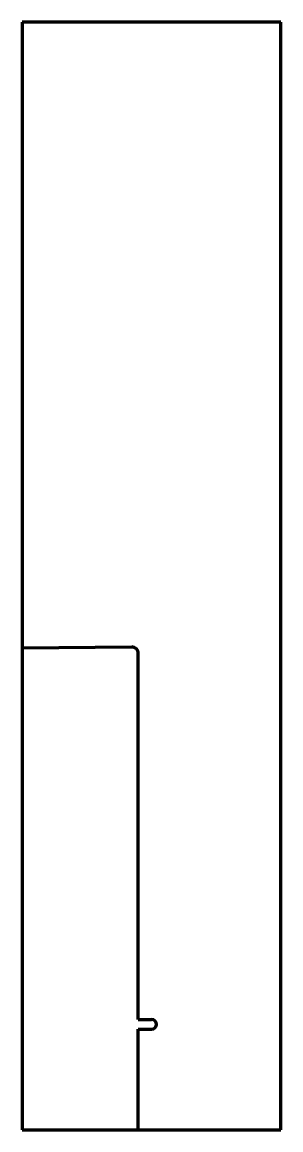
# Model space of a CAD drawing. Header units: inches. Extents: x 0 to 19.6, y 0 to 84.
import ezdxf

# ---------------------------------------------------------------- set-up
doc = ezdxf.new("R2010")
doc.units = ezdxf.units.IN
doc.header["$MEASUREMENT"] = 0
doc.layers.add('1', color=7, linetype='Continuous')

msp = doc.modelspace()

# ---------------------------------------------------------------- linework, layer by layer
at = {"color": 7, "lineweight": 90}
for p, q in [((0, 84), (0, 0)), ((19.625, 84), (0, 84)), ((19.625, 0), (19.625, 84)), ((0, 0), (19.625, 0))]:
    msp.add_line(p, q, dxfattribs=at)
at = {"layer": '1', "color": 7, "lineweight": 90}
for p, q in [((0, 36.562), (8.309, 36.621)), ((8.812, 8.375), (8.812, 36.121)), ((8.812, 8.375), (9.812, 8.375)), ((8.812, 0), (8.812, 7.625)), ((8.812, 7.625), (9.812, 7.625))]:
    msp.add_line(p, q, dxfattribs=at)
for centre, radius, start, end in [((8.312, 36.121), 0.5, 0, 90.40635), ((9.812, 8), 0.375, 270, 450)]:
    msp.add_arc(centre, radius, start, end, dxfattribs=at)

doc.saveas('drawing.dxf')
